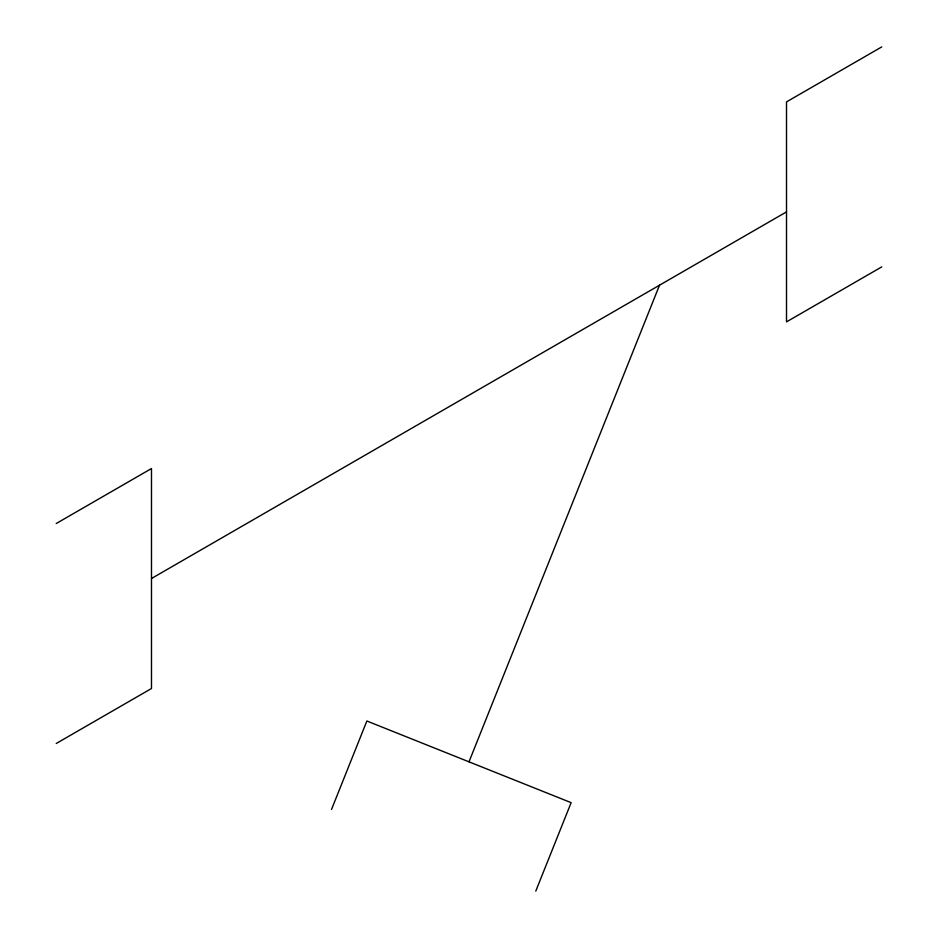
<?xml version="1.0" encoding="UTF-8"?>
<svg xmlns="http://www.w3.org/2000/svg" width="938" height="938" viewBox="0 0 938 938"><rect width="100%" height="100%" fill="white"/><g stroke="black" fill="none" stroke-linecap="round" stroke-linejoin="round"><path stroke-width="1.41" d="M331.513 809.459L366.864 721.005L571.136 802.658L535.774 891.1M469 761.832L659.508 285.211M56.233 523.521L151.487 468.531L151.487 688.504L56.233 743.494M881.767 46.9L786.513 101.89L786.513 321.875L881.767 266.873M151.487 578.512L786.513 211.882"/></g></svg>
